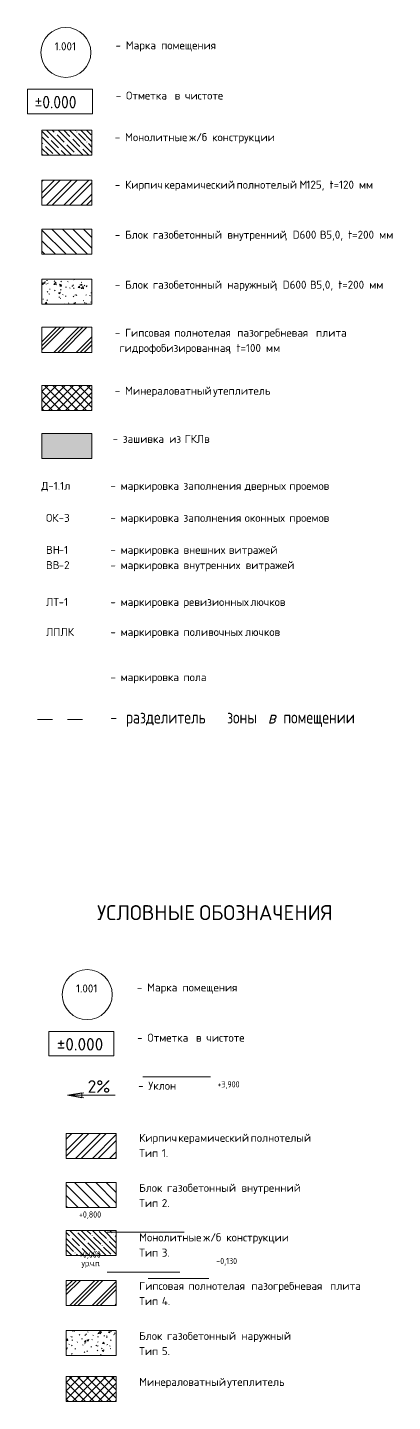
# Model space of a CAD drawing. Header units: millimetres. Extents: x -592259 to 288321, y -552984 to 293768.
# Drawn here: x 183985 to 191283, y -10012 to 17460 of the extents above; entities that cross this region are included whole.
import ezdxf

# ---------------------------------------------------------------- set-up
doc = ezdxf.new("R2010")
doc.units = ezdxf.units.MM
doc.linetypes.add('ADSK_Невидимые', pattern=[500, 300, -200])
doc.linetypes.add('ADSK_Скрыто', pattern=[600, 300, -300])
for name, color, linetype, lineweight in [('A-DETL-____-HDLN', 250, 'ADSK_Невидимые', 9), ('A-DETL-____-OTLN', 250, 'Continuous', 5), ('A-DETL-____-THIN', 250, 'Continuous', 9), ('A-DETL-GENF-OTLN', 250, 'Continuous', 5), ('G-____-____-DIMS', 250, 'Continuous', 9), ('G-____-____-TEXT', 250, 'Continuous', 9)]:
    doc.layers.add(name, color=color, linetype=linetype, lineweight=lineweight)
doc.styles.add('GOST Common_4', font='', dxfattribs={"width": 0.9, "height": 175})
doc.styles.add('GOST Common_5', font='', dxfattribs={"width": 0.8, "height": 125})
doc.styles.add('ISOCPEUR_4', font='isocpeur.ttf', dxfattribs={"height": 300})
doc.styles.add('ISOCPEUR_5', font='isocpeur.ttf', dxfattribs={"height": 8})
doc.styles.add('ISOCPEUR_6', font='isocpeur.ttf', dxfattribs={"height": 3.5})
doc.styles.add('ISOCPEUR_7', font='isocpeur.ttf', dxfattribs={"width": 0.9, "height": 2.5})
doc.styles.add('ISOCPEUR_I_1', font='ГОСТ тип А.ttf', dxfattribs={"height": 2500})
doc.styles.get('GOST Common_4').set_extended_font_data('GOST Common')
doc.styles.get('GOST Common_5').set_extended_font_data('GOST Common')

msp = doc.modelspace()

# ---------------------------------------------------------------- hatches: boundary and pattern name
at = {"layer": 'A-DETL-GENF-OTLN', "lineweight": 5, "true_color": 0x000000}
h = msp.add_hatch(dxfattribs=at)
h.set_pattern_fill('FP_160', color=18, style=0, pattern_type=2)
h.set_pattern_definition([(135, (179015.03, -0.0006), (-114.0493, -114.0493), []), (135, (179129.08, -0.0006), (-114.0493, -114.0493), [201.612, -40.322, 3.353, -36.97])])
h.paths.add_polyline_path([(185273.3831, 14904.9683), (185273.3831, 15404.9683), (184273.3831, 15404.9683), (184273.3831, 14904.9683)])
h = msp.add_hatch(dxfattribs=at)
h.set_pattern_fill('FP_161', color=18, style=0, pattern_type=2)
h.set_pattern_definition([(45, (179015.03, -0.0006), (-171.074, 171.074), []), (45, (179129.08, -0.0006), (-171.074, 171.074), [])])
h.paths.add_polyline_path([(185273.3831, 13904.9683), (185273.3831, 14404.9683), (184273.3831, 14404.9683), (184273.3831, 13904.9683)])
h = msp.add_hatch(dxfattribs=at)
h.set_pattern_fill('FP_162', color=18, style=0, pattern_type=2)
h.set_pattern_definition([(135, (179015.03, -0.0006), (-106.066, -106.066), [])])
h.paths.add_polyline_path([(185273.3831, 12924.9683), (185273.3831, 13424.9683), (184273.3831, 13424.9683), (184273.3831, 12924.9683)])
h = msp.add_hatch(dxfattribs=at)
h.set_pattern_fill('FP_3', color=18, style=0, pattern_type=2)
h.set_pattern_definition([(50, (179015.03, -0.0006), (364.368, -31.878), [38.1, -419.1]), (355, (179015.03, -0.0006), (-70.486, 382.113), [30.48, -335.28]), (100.451, (179045.4, -2.66), (293.885, 350.233), [32.38, -356.18]), (46.184, (179015.03, 101.6), (542.158, -84.086), [57.15, -628.65]), (96.636, (179060.2, 94.6), (474.805, 494.855), [48.57, -534.27]), (351.184, (179015.03, 101.6), (474.81, 494.85), [45.72, -502.92]), (21, (179065.83, 76.2), (303.2285, -204.5305), [38.1, -419.1]), (326, (179065.83, 76.2), (123.604, 368.376), [30.48, -335.28]), (71.451, (179091.1, 59.16), (426.834, 163.843), [32.38, -356.18]), (37.5, (179015.03, -0.0006), (6.1766, 169.1102), [16.764, -314.452, 16.764, -323.596, -336.55]), (37.5, (179015.03, -0.0006), (6.1766, 169.1102), [-671.576, 16.764, -319.786]), (7.5, (179015.03, -0.0006), (133.6389, 200.3615), [16.764, -177.292, 16.764, -306.832, -128.27]), (7.5, (179015.03, -0.0006), (133.6389, 200.3615), [-517.652, 16.764, -111.506]), (327.5, (178901.75, -0.0006), (271.1818, -11.4584), [16.764, -110.236, 16.764, -379.476, -525.78]), (327.5, (178901.75, -0.0006), (271.1818, -11.4584), [-523.24, 16.764, -509.016]), (317.5, (178850.95, -0.0006), (296.2585, 50.853), [16.764, -148.336, 16.764, -246.38, -373.38]), (317.5, (178850.95, -0.0006), (296.2585, 50.853), [-428.244, 16.764, -356.616])])
h.paths.add_polyline_path([(185273.3831, 11924.9683), (185273.3831, 12424.9683), (184273.3831, 12424.9683), (184273.3831, 11924.9683)])
h = msp.add_hatch(dxfattribs=at)
h.set_pattern_fill('FP_5', color=18, style=0, pattern_type=2)
h.set_pattern_definition([(45, (179015.03, -0.0006), (-224.5064, 224.5064), []), (45, (179094.4, -0.0006), (0, 449.013), []), (45, (178935.66, -0.0006), (0, 449.013), [])])
h.paths.add_polyline_path([(185273.3831, 10964.9683), (185273.3831, 11464.9683), (184273.3831, 11464.9683), (184273.3831, 10964.9683)])
h = msp.add_hatch(dxfattribs=at)
h.set_pattern_fill('FP_53', color=18, style=0, pattern_type=2)
h.set_pattern_definition([(135, (179015.03, -0.0006), (-84.8528, -84.8528), []), (225, (179015.03, -0.0006), (84.8528, -84.8528), [])])
h.paths.add_polyline_path([(185273.3831, 9804.9683), (185273.3831, 10304.9683), (184273.3831, 10304.9683), (184273.3831, 9804.9683)])
at = {"layer": 'A-DETL-GENF-OTLN', "true_color": 0x000000}
msp.add_hatch(color=18, dxfattribs=at).paths.add_polyline_path([(185273.3831, 8844.9683), (185273.3831, 9344.9683), (184273.3831, 9344.9683), (184273.3831, 8844.9683)])
at = {"layer": 'A-DETL-GENF-OTLN', "lineweight": 5}
h = msp.add_hatch(dxfattribs=at)
h.set_pattern_fill('FP_89', color=50, style=0, pattern_type=2)
h.set_pattern_definition([(45, (173731.07, -22864.1), (-171.074, 171.074), []), (45, (173845.12, -22864.1), (-171.074, 171.074), [])])
h.paths.add_polyline_path([(185760.2382, -5151.6739), (185760.2382, -4651.6739), (184760.2382, -4651.6739), (184760.2382, -5151.6739)])
h = msp.add_hatch(dxfattribs=at)
h.set_pattern_fill('FP_90', color=50, style=0, pattern_type=2)
h.set_pattern_definition([(135, (173731.07, -22864.09), (-106.066, -106.066), [])])
h.paths.add_polyline_path([(185760.2382, -6131.6739), (185760.2382, -5631.6739), (184760.2382, -5631.6739), (184760.2382, -6131.6739)])
h = msp.add_hatch(dxfattribs=at)
h.set_pattern_fill('FP_91', color=50, style=0, pattern_type=2)
h.set_pattern_definition([(135, (173731.07, -22864.09), (-114.0493, -114.0493), []), (135, (173845.12, -22864.09), (-114.0493, -114.0493), [201.612, -40.322, 3.353, -36.97])])
h.paths.add_polyline_path([(185760.2382, -7091.6739), (185760.2382, -6591.6739), (184760.2382, -6591.6739), (184760.2382, -7091.6739)])
h = msp.add_hatch(dxfattribs=at)
h.set_pattern_fill('FP_88', color=50, style=0, pattern_type=2)
h.set_pattern_definition([(45, (173731.07, -22864.1), (-224.5064, 224.5064), []), (45, (173810.45, -22864.1), (0, 449.013), []), (45, (173651.7, -22864.1), (0, 449.013), [])])
h.paths.add_polyline_path([(185760.2382, -8091.6739), (185760.2382, -7591.6739), (184760.2382, -7591.6739), (184760.2382, -8091.6739)])
h = msp.add_hatch(dxfattribs=at)
h.set_pattern_fill('FP_3', color=50, style=0, pattern_type=2)
h.set_pattern_definition([(50, (173731.07, -22864.1), (364.368, -31.8783), [38.1, -419.1]), (355, (173731.07, -22864.1), (-70.486, 382.113), [30.48, -335.28]), (100.451, (173761.44, -22866.75), (293.885, 350.2334), [32.38, -356.18]), (46.184, (173731.07, -22762.5), (542.158, -84.086), [57.15, -628.65]), (96.636, (173776.25, -22769.5), (474.805, 494.855), [48.57, -534.27]), (351.184, (173731.1, -22762.5), (474.81, 494.85), [45.72, -502.92]), (21, (173781.87, -22787.9), (303.2285, -204.5305), [38.1, -419.1]), (326, (173781.87, -22787.9), (123.604, 368.376), [30.48, -335.28]), (71.451, (173807.14, -22804.94), (426.834, 163.843), [32.38, -356.18]), (37.5, (173731.07, -22864.09), (6.17665, 169.11015), [16.764, -314.452, 16.764, -323.596, -336.55]), (37.5, (173731.07, -22864.09), (6.17665, 169.11015), [-671.576, 16.764, -319.786]), (7.5, (173731.07, -22864.1), (133.6389, 200.3615), [16.764, -177.292, 16.764, -306.832, -128.27]), (7.5, (173731.07, -22864.1), (133.6389, 200.3615), [-517.652, 16.764, -111.506]), (327.5, (173617.79, -22864.09), (271.1818, -11.4584), [16.764, -110.236, 16.764, -379.476, -525.78]), (327.5, (173617.79, -22864.09), (271.1818, -11.4584), [-523.24, 16.764, -509.016]), (317.5, (173567, -22864.1), (296.2585, 50.8528), [16.764, -148.336, 16.764, -246.38, -373.38]), (317.5, (173567, -22864.1), (296.2585, 50.8528), [-428.244, 16.764, -356.616])])
h.paths.add_polyline_path([(185760.2382, -9091.6739), (185760.2382, -8591.6739), (184760.2382, -8591.6739), (184760.2382, -9091.6739)])
h = msp.add_hatch(dxfattribs=at)
h.set_pattern_fill('FP_48', color=50, style=0, pattern_type=2)
h.set_pattern_definition([(135, (173731.07, -22864.09), (-84.8528, -84.8528), []), (225, (173731.07, -22864.09), (84.8528, -84.8528), [])])
h.paths.add_polyline_path([(185760.2382, -10011.6739), (185760.2382, -9511.6739), (184760.2382, -9511.6739), (184760.2382, -10011.6739)])

# ---------------------------------------------------------------- linework, layer by layer
at = {"layer": 'A-DETL-____-HDLN', "color": 18, "linetype": 'ADSK_Скрыто', "lineweight": 5, "true_color": 0x000000}
msp.add_line((184183.9857, 3622.8418), (185383.9857, 3622.8418), dxfattribs=at)
at = {"layer": 'A-DETL-____-OTLN', "color": 18, "lineweight": 13, "true_color": 0x000000}
for p, q in [((185273.3831, 9344.9683), (184273.3831, 9344.9683)), ((184273.3831, 9344.9683), (184273.3831, 8844.9683)), ((185273.3831, 8844.9683), (185273.3831, 9344.9683)), ((184273.3831, 8844.9683), (185273.3831, 8844.9683))]:
    msp.add_line(p, q, dxfattribs=at)
at = {"layer": 'A-DETL-____-OTLN', "lineweight": 13}
for p, q in [((185073.4529, -3838.8219), (184783.6752, -3889.9176)), ((185073.4529, -3941.0132), (185073.4529, -3838.8219)), ((184783.6752, -3889.9176), (185073.4529, -3941.0132)), ((185740.2382, -3889.9176), (184820.2382, -3889.9176))]:
    msp.add_line(p, q, dxfattribs=at)
at = {"layer": 'A-DETL-____-OTLN'}
for q in [(185113.4529, -3838.8219), (185113.4529, -3941.0132)]:
    msp.add_line((184823.6752, -3889.9176), q, dxfattribs=at)
at = {"layer": 'A-DETL-____-THIN', "color": 18, "true_color": 0x000000}
for p, q in [((185273.3831, 15404.9683), (184273.3831, 15404.9683)), ((184273.3831, 15404.9683), (184273.3831, 14904.9683)), ((185273.3831, 14904.9683), (185273.3831, 15404.9683)), ((184273.3831, 14904.9683), (185273.3831, 14904.9683)), ((185273.3831, 14404.9683), (184273.3831, 14404.9683)), ((184273.3831, 14404.9683), (184273.3831, 13904.9683)), ((185273.3831, 13904.9683), (185273.3831, 14404.9683)), ((184273.3831, 13904.9683), (185273.3831, 13904.9683)), ((185273.3831, 13424.9683), (184273.3831, 13424.9683)), ((184273.3831, 13424.9683), (184273.3831, 12924.9683)), ((185273.3831, 12924.9683), (185273.3831, 13424.9683)), ((184273.3831, 12924.9683), (185273.3831, 12924.9683)), ((185273.3831, 12424.9683), (184273.3831, 12424.9683)), ((184273.3831, 12424.9683), (184273.3831, 11924.9683)), ((185273.3831, 11924.9683), (185273.3831, 12424.9683)), ((184273.3831, 11924.9683), (185273.3831, 11924.9683)), ((185273.3831, 11464.9683), (184273.3831, 11464.9683)), ((184273.3831, 11464.9683), (184273.3831, 10964.9683)), ((185273.3831, 10964.9683), (185273.3831, 11464.9683)), ((184273.3831, 10964.9683), (185273.3831, 10964.9683)), ((185273.3831, 10304.9683), (184273.3831, 10304.9683)), ((184273.3831, 10304.9683), (184273.3831, 9804.9683)), ((185273.3831, 9804.9683), (185273.3831, 10304.9683)), ((184273.3831, 9804.9683), (185273.3831, 9804.9683))]:
    msp.add_line(p, q, dxfattribs=at)
at = {"layer": 'A-DETL-____-THIN'}
for p, q in [((185760.2382, -4651.6739), (184760.2382, -4651.6739)), ((184760.2382, -4651.6739), (184760.2382, -5151.6739)), ((185760.2382, -5151.6739), (185760.2382, -4651.6739)), ((184760.2382, -5151.6739), (185760.2382, -5151.6739)), ((185760.2382, -5631.6739), (184760.2382, -5631.6739)), ((184760.2382, -5631.6739), (184760.2382, -6131.6739)), ((185760.2382, -6131.6739), (185760.2382, -5631.6739)), ((184760.2382, -6131.6739), (185760.2382, -6131.6739)), ((185760.2382, -6591.6739), (184760.2382, -6591.6739)), ((184760.2382, -6591.6739), (184760.2382, -7091.6739)), ((185760.2382, -7091.6739), (185760.2382, -6591.6739)), ((184760.2382, -7091.6739), (185760.2382, -7091.6739)), ((185760.2382, -7591.6739), (184760.2382, -7591.6739)), ((184760.2382, -7591.6739), (184760.2382, -8091.6739)), ((185760.2382, -8091.6739), (185760.2382, -7591.6739)), ((184760.2382, -8091.6739), (185760.2382, -8091.6739)), ((185760.2382, -8591.6739), (184760.2382, -8591.6739)), ((184760.2382, -8591.6739), (184760.2382, -9091.6739)), ((185760.2382, -9091.6739), (185760.2382, -8591.6739)), ((184760.2382, -9091.6739), (185760.2382, -9091.6739)), ((185760.2382, -9511.6739), (184760.2382, -9511.6739)), ((184760.2382, -9511.6739), (184760.2382, -10011.6739)), ((185760.2382, -10011.6739), (185760.2382, -9511.6739)), ((184760.2382, -10011.6739), (185760.2382, -10011.6739))]:
    msp.add_line(p, q, dxfattribs=at)
at = {"layer": 'A-DETL-____-THIN', "color": 18, "true_color": 0x000000}
msp.add_circle((184752.8548, 16959.9966), 500, dxfattribs=at)
at = {"layer": 'A-DETL-____-THIN'}
msp.add_circle((185179.7099, -1876.6456), 500, dxfattribs=at)
at = {"layer": 'G-____-____-DIMS'}
for p, q in [((186289.1043, -3522.8791), (187645.7034, -3522.8791)), ((186765.0687, -3522.8791), (186289.1043, -3522.8791)), ((186526.2479, -6622.8791), (185577.9049, -6622.8791)), ((187119.7077, -6622.8791), (186526.2479, -6622.8791)), ((186945.0501, -7422.8791), (185577.9049, -7422.8791)), ((186399.4077, -7552.8791), (187612.686, -7552.8791)), ((186733.2256, -7552.8791), (186399.4077, -7552.8791)), ((187029.7581, -7422.8791), (186945.0501, -7422.8791))]:
    msp.add_line(p, q, dxfattribs=at)
at = {"layer": 'G-____-____-TEXT', "color": 18, "true_color": 0x000000, "flags": 128}
msp.add_lwpolyline([(183984.7557, 16226.1224), (185287.3076, 16226.1224), (185287.3076, 15736.1224), (183984.7557, 15736.1224)], close=True, dxfattribs=at)
at = {"layer": 'G-____-____-TEXT', "color": 70, "flags": 128}
msp.add_lwpolyline([(184411.6108, -2610.5198), (185714.1626, -2610.5198), (185714.1626, -3100.5198), (184411.6108, -3100.5198)], close=True, dxfattribs=at)

# ---------------------------------------------------------------- texts
at = {"layer": 'G-____-____-DIMS', "char_height": 125, "attachment_point": 1, "line_spacing_factor": 1.022761, "style": 'GOST Common_5'}
for s, insert, width in [('+3,900', (187781.3654, -3607.6008), 514.411284), ('+0,800', (185013.5669, -6209.5256), 514.411284), ('+0,000', (185013.5669, -7009.5256), 514.411284), ('-0,130', (187759.0334, -7139.5256), 488.766147)]:
    msp.add_mtext(s, dxfattribs=dict(at, insert=insert, width=width))
at = {"layer": 'G-____-____-DIMS', "char_height": 125, "attachment_point": 1, "style": 'GOST Common_4'}
for s, insert, width in [('ур', (185064.9421, -7182.6062), 173.1645), ('\\fGOST Common|b0|i0|c204|p34|;\\W.8;.', (185207.8171, -7182.6062), 35.27425), ('\\fGOST Common|b0|i0|c204|p34|;\\W.8;ч', (185236.9213, -7182.6062), 86.58225), ('\\fGOST Common|b0|i0|c204|p34|;\\W.8;.', (185308.3588, -7182.6062), 35.27425), ('\\fGOST Common|b0|i0|c204|p34|;\\W.8;п', (185337.463, -7182.6062), 86.58225), ('\\fGOST Common|b0|i0|c204|p34|;\\W.8;.', (185408.9005, -7182.6062), 35.27425)]:
    msp.add_mtext(s, dxfattribs=dict(at, insert=insert, width=width))
at = {"layer": 'G-____-____-TEXT', "color": 18, "true_color": 0x000000, "attachment_point": 1}
for s, insert, char_height, width, style in [('1.001', (184528.0061, 17163.537), 160, 521.096875, 'ISOCPEUR_4'), ('- ', (185744.917, 17183.537), 160, 248.523125, 'ISOCPEUR_4'), ('Марка', (185949.9691, 17183.537), 160, 745.569375, 'ISOCPEUR_4'), ('помещения', (186657.7295, 17183.537), 160, 1298.73375, 'ISOCPEUR_4'), (' ±0.000', (183984.7557, 16092.4766), 250, 1354.851875, 'ISOCPEUR_7'), ('- ', (185750.2453, 16179.2017), 160, 248.523125, 'ISOCPEUR_4'), ('Отметка', (185955.2974, 16179.2017), 160, 1066.244375, 'ISOCPEUR_4'), ('\\fISOCPEUR|b0|i0|c204|p34|;в', (186927.6411, 16179.2017), 160, 136.286875, 'ISOCPEUR_4'), ('чистоте', (187132.6932, 16179.2017), 160, 994.0925, 'ISOCPEUR_4'), ('- ', (185731.1788, 15346.1132), 160, 248.523125, 'ISOCPEUR_4'), ('Монолитные', (185936.2309, 15346.1132), 160, 1443.0375, 'ISOCPEUR_4'), ('\\fISOCPEUR|b0|i0|c204|p34|;ж', (187219.46, 15346.1132), 160, 168.354375, 'ISOCPEUR_4'), ('\\fISOCPEUR|b0|i0|c204|p34|;/', (187358.3663, 15346.1132), 160, 136.286875, 'ISOCPEUR_4'), ('\\fISOCPEUR|b0|i0|c204|p34|;б', (187470.8142, 15346.1132), 160, 136.286875, 'ISOCPEUR_4'), ('конструкции', (187675.8663, 15346.1132), 160, 1523.20625, 'ISOCPEUR_4'), ('- ', (185731.1788, 14396.7884), 160, 248.523125, 'ISOCPEUR_4'), ('Кирпич', (185936.2309, 14396.7884), 160, 833.755, 'ISOCPEUR_4'), ('керамический', (186716.7517, 14396.7884), 160, 1643.459375, 'ISOCPEUR_4'), ('полнотелый', (188165.3455, 14396.7884), 160, 1410.97, 'ISOCPEUR_4'), ('\\fISOCPEUR|b0|i0|c204|p34|;М', (189422.1163, 14396.7884), 160, 168.354375, 'ISOCPEUR_4'), ('125, t=120 ', (189561.0225, 14396.7884), 160, 1274.683125, 'ISOCPEUR_4'), ('мм', (190612.7413, 14396.7884), 160, 304.64125, 'ISOCPEUR_4'), ('- ', (185731.1788, 13396.7884), 160, 248.523125, 'ISOCPEUR_4'), ('Блок', (185936.2309, 13396.7884), 160, 561.18125, 'ISOCPEUR_4'), ('газобетонный', (186491.8559, 13396.7884), 160, 1691.560625, 'ISOCPEUR_4'), ('внутренний', (187980.1371, 13396.7884), 160, 1394.93625, 'ISOCPEUR_4'), (', D600 ', (189131.0746, 13396.7884), 160, 849.78875, 'ISOCPEUR_4'), ('\\fISOCPEUR|b0|i0|c204|p34|;В', (189832.2205, 13396.7884), 160, 152.320625, 'ISOCPEUR_4'), ('5,0, t=200 ', (189957.8975, 13396.7884), 160, 1282.7, 'ISOCPEUR_4'), ('мм', (191016.2309, 13396.7884), 160, 304.64125, 'ISOCPEUR_4'), ('Блок', (185936.2309, 12396.7884), 160, 561.18125, 'ISOCPEUR_4'), ('газобетонный', (186491.8559, 12396.7884), 160, 1691.560625, 'ISOCPEUR_4'), ('наружный', (187980.1371, 12396.7884), 160, 1154.43, 'ISOCPEUR_4'), (', D600 ', (188932.6371, 12396.7884), 160, 849.78875, 'ISOCPEUR_4'), ('\\fISOCPEUR|b0|i0|c204|p34|;В', (189633.783, 12396.7884), 160, 152.320625, 'ISOCPEUR_4'), ('5,0, t=200 ', (189759.46, 12396.7884), 160, 1282.7, 'ISOCPEUR_4'), ('- ', (185731.1788, 12396.7884), 160, 248.523125, 'ISOCPEUR_4'), ('мм', (190817.7934, 12396.7884), 160, 304.64125, 'ISOCPEUR_4'), ('- ', (185731.1788, 11436.7884), 160, 248.523125, 'ISOCPEUR_4'), ('Гипсовая', (185936.2309, 11436.7884), 160, 1082.278125, 'ISOCPEUR_4'), ('полнотелая', (186921.8038, 11436.7884), 160, 1410.97, 'ISOCPEUR_4'), ('пазогребневая', (188178.5746, 11436.7884), 160, 1795.78, 'ISOCPEUR_4'), ('плита', (189752.8455, 11436.7884), 160, 729.535625, 'ISOCPEUR_4'), ('гидрофобизированная', (185823.783, 11132.5175), 160, 2645.56875, 'ISOCPEUR_4'), (', t=100 ', (188006.5955, 11132.5175), 160, 905.906875, 'ISOCPEUR_4'), ('мм', (188754.0434, 11132.5175), 160, 304.64125, 'ISOCPEUR_4'), ('- ', (185731.1788, 10276.7884), 160, 248.523125, 'ISOCPEUR_4'), ('Минераловатный', (185936.2309, 10276.7884), 160, 2020.2525, 'ISOCPEUR_4'), ('утеплитель', (187695.71, 10276.7884), 160, 1427.00375, 'ISOCPEUR_4'), ('- ', (185685.8817, 9314.212), 160, 248.523125, 'ISOCPEUR_4'), ('зашивка', (185890.9338, 9314.212), 160, 1010.12625, 'ISOCPEUR_4'), ('из', (186816.9755, 9314.212), 160, 264.556875, 'ISOCPEUR_4'), ('ГКЛв', (187127.8609, 9314.212), 160, 577.215, 'ISOCPEUR_4'), ('\\fISOCPEUR|b0|i0|c204|p34|;Д', (184262.0488, 8375.3851), 160, 168.354375, 'ISOCPEUR_4'), ('-1.1', (184400.955, 8375.3851), 160, 384.81, 'ISOCPEUR_4'), ('\\fISOCPEUR|b0|i0|c204|p34|;л', (184718.455, 8375.3851), 160, 136.286875, 'ISOCPEUR_4'), ('- ', (185641.7813, 8375.3851), 160, 248.523125, 'ISOCPEUR_4'), ('маркировка', (185846.8334, 8375.3851), 160, 1410.97, 'ISOCPEUR_4'), ('заполнения', (187103.6043, 8375.3851), 160, 1370.885625, 'ISOCPEUR_4'), ('дверных', (188327.3022, 8375.3851), 160, 970.041875, 'ISOCPEUR_4'), ('проемов', (189220.2709, 8375.3851), 160, 970.041875, 'ISOCPEUR_4'), ('ОК', (184355.9182, 7735.3851), 160, 304.64125, 'ISOCPEUR_4'), ('-3', (184607.2724, 7735.3851), 160, 272.57375, 'ISOCPEUR_4'), ('заполнения', (187103.6043, 7735.3851), 160, 1370.885625, 'ISOCPEUR_4'), ('- ', (185641.7813, 7735.3851), 160, 248.523125, 'ISOCPEUR_4'), ('маркировка', (185846.8334, 7735.3851), 160, 1410.97, 'ISOCPEUR_4'), ('оконных', (188327.3022, 7735.3851), 160, 970.041875, 'ISOCPEUR_4'), ('проемов', (189220.2709, 7735.3851), 160, 970.041875, 'ISOCPEUR_4'), ('ВН', (184355.9182, 7095.3851), 160, 304.64125, 'ISOCPEUR_4'), ('-1', (184607.2724, 7095.3851), 160, 232.489375, 'ISOCPEUR_4'), ('- ', (185641.7813, 7095.3851), 160, 248.523125, 'ISOCPEUR_4'), ('маркировка', (185846.8334, 7095.3851), 160, 1410.97, 'ISOCPEUR_4'), ('внешних', (187103.6043, 7095.3851), 160, 986.075625, 'ISOCPEUR_4'), ('витражей', (188009.8022, 7095.3851), 160, 1170.46375, 'ISOCPEUR_4'), ('ВВ', (184355.9182, 6791.1143), 160, 304.64125, 'ISOCPEUR_4'), ('-2', (184607.2724, 6791.1143), 160, 272.57375, 'ISOCPEUR_4'), ('- ', (185641.7813, 6791.1143), 160, 248.523125, 'ISOCPEUR_4'), ('маркировка', (185846.8334, 6791.1143), 160, 1410.97, 'ISOCPEUR_4'), ('внутренних', (187103.6043, 6791.1143), 160, 1394.93625, 'ISOCPEUR_4'), ('витражей', (188347.1459, 6791.1143), 160, 1170.46375, 'ISOCPEUR_4'), ('ЛТ', (184355.9182, 6054.197), 160, 304.64125, 'ISOCPEUR_4'), ('-1', (184607.2724, 6054.197), 160, 232.489375, 'ISOCPEUR_4'), ('- ', (185641.7813, 6054.197), 160, 248.523125, 'ISOCPEUR_4'), ('маркировка', (185846.8334, 6054.197), 160, 1410.97, 'ISOCPEUR_4'), ('ревизионных', (187103.6043, 6054.197), 160, 1507.1725, 'ISOCPEUR_4'), ('лючков', (188439.7501, 6054.197), 160, 841.771875, 'ISOCPEUR_4'), ('ЛПЛК', (184355.9182, 5454.197), 160, 609.2825, 'ISOCPEUR_4'), ('- ', (185641.7813, 5454.197), 160, 248.523125, 'ISOCPEUR_4'), ('маркировка', (185846.8334, 5454.197), 160, 1410.97, 'ISOCPEUR_4'), ('поливочных', (187103.6043, 5454.197), 160, 1378.9025, 'ISOCPEUR_4'), ('лючков', (188333.9168, 5454.197), 160, 841.771875, 'ISOCPEUR_4'), ('- ', (185641.7813, 4550.6168), 160, 248.523125, 'ISOCPEUR_4'), ('маркировка', (185846.8334, 4550.6168), 160, 1410.97, 'ISOCPEUR_4'), ('пола', (187103.6043, 4550.6168), 160, 561.18125, 'ISOCPEUR_4'), ('- ', (185641.7813, 3793.9014), 250, 375.18975, 'ISOCPEUR_I_1'), ('разделитель', (185951.3438, 3793.9014), 250, 2279.99925, 'ISOCPEUR_I_1'), ('зоны', (187975.4063, 3793.9014), 250, 815.316188, 'ISOCPEUR_I_1'), ('\\fISOCPEUR|b0|i1|c204|p34|;\\W.9;в', (188790.9845, 3793.9014), 250, 202.02525, 'ISOCPEUR_I_1'), ('помещении', (189100.547, 3793.9014), 250, 1919.239875, 'ISOCPEUR_I_1')]:
    msp.add_mtext(s, dxfattribs=dict(at, insert=insert, char_height=char_height, width=width, style=style))
at = {"layer": 'G-____-____-TEXT', "color": 7, "attachment_point": 1}
for s, insert, char_height, width, style in [('УСЛОВНЫЕ', (185377.1543, -87.7042), 300, 2260.75875, 'ISOCPEUR_6'), ('ОБОЗНАЧЕНИЯ', (187421.0606, -87.7042), 300, 3142.615, 'ISOCPEUR_6'), ('1.001', (184954.8612, -1673.1052), 160, 521.096875, 'ISOCPEUR_4'), ('- ', (186171.7721, -1653.1052), 160, 248.523125, 'ISOCPEUR_4'), ('Марка', (186376.8241, -1653.1052), 160, 745.569375, 'ISOCPEUR_4'), ('помещения', (187084.5846, -1653.1052), 160, 1298.73375, 'ISOCPEUR_4'), (' ±0.000', (184411.6108, -2744.1656), 250, 1354.851875, 'ISOCPEUR_5'), ('- ', (186177.1004, -2657.4405), 160, 248.523125, 'ISOCPEUR_4'), ('Отметка', (186382.1525, -2657.4405), 160, 1066.244375, 'ISOCPEUR_4'), ('\\fISOCPEUR|b0|i0|c204|p34|;в', (187354.4962, -2657.4405), 160, 136.286875, 'ISOCPEUR_4'), ('чистоте', (187559.5483, -2657.4405), 160, 994.0925, 'ISOCPEUR_4'), ('2%', (185188.6148, -3588.3356), 250, 553.164375, 'ISOCPEUR_5'), ('- ', (186197.1004, -3617.4405), 160, 248.523125, 'ISOCPEUR_4'), ('Уклон', (186402.1525, -3617.4405), 160, 697.468125, 'ISOCPEUR_4'), ('Кирпич', (186218.0339, -4659.8538), 160, 833.755, 'ISOCPEUR_4'), ('керамический', (186998.5547, -4659.8538), 160, 1643.459375, 'ISOCPEUR_4'), ('полнотелый', (188447.1485, -4659.8538), 160, 1410.97, 'ISOCPEUR_4'), ('Тип', (186218.0339, -4964.1247), 160, 424.894375, 'ISOCPEUR_4'), (' 1.', (186568.6068, -4964.1247), 160, 264.556875, 'ISOCPEUR_4'), ('Блок', (186218.0339, -5659.8538), 160, 561.18125, 'ISOCPEUR_4'), ('газобетонный', (186773.6589, -5659.8538), 160, 1691.560625, 'ISOCPEUR_4'), ('внутренний', (188261.9401, -5659.8538), 160, 1394.93625, 'ISOCPEUR_4'), ('Тип', (186218.0339, -5964.1247), 160, 424.894375, 'ISOCPEUR_4'), (' 2.', (186568.6068, -5964.1247), 160, 304.64125, 'ISOCPEUR_4'), ('Монолитные', (186218.0339, -6650.529), 160, 1443.0375, 'ISOCPEUR_4'), ('\\fISOCPEUR|b0|i0|c204|p34|;ж', (187501.263, -6650.529), 160, 168.354375, 'ISOCPEUR_4'), ('\\fISOCPEUR|b0|i0|c204|p34|;/', (187640.1693, -6650.529), 160, 136.286875, 'ISOCPEUR_4'), ('\\fISOCPEUR|b0|i0|c204|p34|;б', (187752.6172, -6650.529), 160, 136.286875, 'ISOCPEUR_4'), ('конструкции', (187957.6693, -6650.529), 160, 1523.20625, 'ISOCPEUR_4'), ('Тип', (186218.0339, -6954.7998), 160, 424.894375, 'ISOCPEUR_4'), (' 3.', (186568.6068, -6954.7998), 160, 304.64125, 'ISOCPEUR_4'), ('Гипсовая', (186218.0339, -7619.8538), 160, 1082.278125, 'ISOCPEUR_4'), ('полнотелая', (187203.6068, -7619.8538), 160, 1410.97, 'ISOCPEUR_4'), ('пазогребневая', (188460.3776, -7619.8538), 160, 1795.78, 'ISOCPEUR_4'), ('плита', (190034.6485, -7619.8538), 160, 729.535625, 'ISOCPEUR_4'), ('Тип', (186218.0339, -7924.1247), 160, 424.894375, 'ISOCPEUR_4'), (' 4.', (186568.6068, -7924.1247), 160, 320.675, 'ISOCPEUR_4'), ('Блок', (186218.0339, -8619.8538), 160, 561.18125, 'ISOCPEUR_4'), ('газобетонный', (186773.6589, -8619.8538), 160, 1691.560625, 'ISOCPEUR_4'), ('наружный', (188261.9401, -8619.8538), 160, 1154.43, 'ISOCPEUR_4'), ('Тип', (186218.0339, -8924.1247), 160, 424.894375, 'ISOCPEUR_4'), (' 5.', (186568.6068, -8924.1247), 160, 304.64125, 'ISOCPEUR_4'), ('Минераловатный', (186218.0339, -9539.8538), 160, 2020.2525, 'ISOCPEUR_4'), ('утеплитель', (187977.513, -9539.8538), 160, 1427.00375, 'ISOCPEUR_4')]:
    msp.add_mtext(s, dxfattribs=dict(at, insert=insert, char_height=char_height, width=width, style=style))

doc.saveas('drawing.dxf')
